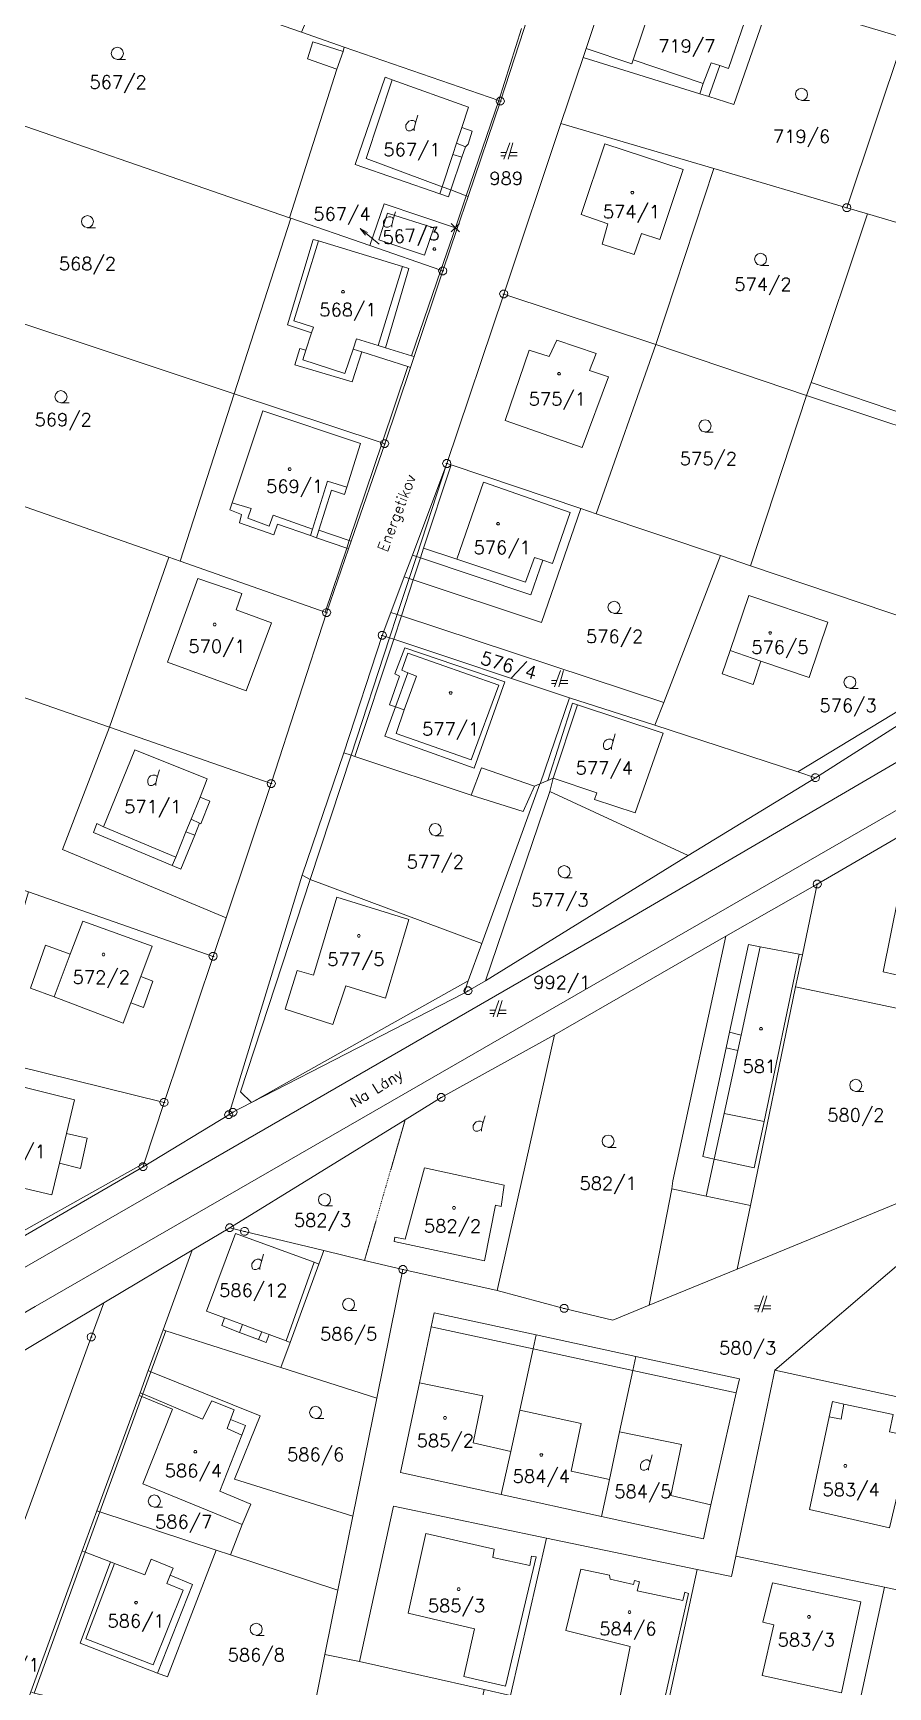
# Model space of a CAD drawing. Extents: x -443817 to 3, y -1171930 to -442383.
# Drawn here: x -442818.9 to -442714.4, y -1170410.9 to -1170208.9 of the extents above; entities that cross this region are included whole.
import ezdxf
from ezdxf.enums import TextEntityAlignment as Align

# ---------------------------------------------------------------- set-up
doc = ezdxf.new("R2010")
doc.units = 0
doc.header["$LTSCALE"] = 0.5
doc.header["$PDMODE"] = 3
doc.header["$PDSIZE"] = 0.5
doc.linetypes.add('DASHDOT', pattern=[25.4, 12.7, -6.35, 0, -6.35])
doc.linetypes.add('DOT', pattern=[0.25, 0, -0.25])
for name, color, linetype, lineweight in [('KLADPAR', 7, 'Continuous', 0), ('ZAPPAR', 7, 'Continuous', 0), ('ZNACKY', 7, 'Continuous', 0)]:
    doc.layers.add(name, color=color, linetype=linetype, lineweight=lineweight)
doc.styles.add('ROMANS', font='romans.shx', dxfattribs={"height": 0.2})

# ---------------------------------------------------------------- blocks, each defined once
blk = doc.blocks.new('$5')
at = {"color": 0}
blk.add_line((-0.12, 0), (0.12, 0), dxfattribs=at)
at = {"color": 0, "flags": 128}
blk.add_lwpolyline([(0.15, 0.48), (0.4, 0.3), (0.5, 0.01), (0.4, -0.28), (0.15, -0.46), (-0.16, -0.46), (-0.41, -0.28), (-0.51, 0.01), (-0.41, 0.3), (-0.16, 0.48), (0.15, 0.48)], dxfattribs=at)
blk = doc.blocks.new('$431')
at = {"color": 0}
blk.add_line((0.63, 0.99), (0.9, 1.89), dxfattribs=at)
at = {"color": 0, "flags": 128}
blk.add_lwpolyline([(0.45, 0), (0.45, 0.27), (0.63, 0.99), (0.54, 1.17), (0.36, 1.26), (0.09, 1.26), (-0.18, 1.17), (-0.36, 0.99), (-0.54, 0.72), (-0.54, 0.36), (-0.45, 0.09), (-0.27, 0), (0, 0), (0.18, 0.09), (0.45, 0.27)], dxfattribs=at)
blk = doc.blocks.new('$30')
at = {"color": 0, "flags": 128}
blk.add_lwpolyline([(0, 0), (-0.38, 0.1), (-0.65, 0.37), (-0.75, 0.74), (-0.65, 1.11), (-0.38, 1.38), (-0.01, 1.48), (0.36, 1.38), (0.63, 1.11), (0.73, 0.73), (0.63, 0.35), (0.36, 0.08), (-0.02, -0.02), (0.98, -0.02)], dxfattribs=at)
blk = doc.blocks.new('$489')
at = {"color": 0}
blk.add_line((-0.2, 2), (0, 3), dxfattribs=at)
at = {"color": 0, "flags": 128}
blk.add_lwpolyline([(0, 0), (0, 3), (0.2, 2)], dxfattribs=at)
blk = doc.blocks.new('$45')
at = {"color": 0, "flags": 128}
blk.add_lwpolyline([(0.09, 0.15), (0.18, 0), (0.09, -0.15), (-0.09, -0.15), (-0.18, 0), (-0.09, 0.15), (0.09, 0.15)], dxfattribs=at)
blk = doc.blocks.new('$432')
at = {"color": 0}
for p, q in [((-0.32, 0.8), (-1, 0.8)), ((-1, 0.4), (-0.46, 0.4)), ((0.1, 2), (-0.6, 0)), ((-0.1, 0), (0.5, 2)), ((0.02, 0.4), (1, 0.4)), ((1, 0.8), (0.14, 0.8))]:
    blk.add_line(p, q, dxfattribs=at)

msp = doc.modelspace()

# ---------------------------------------------------------------- linework, layer by layer
at = {"layer": 'KLADPAR', "color": 7, "linetype": 'DOT'}
msp.add_line((-442778.37, -1170358.84), (-442773.41, -1170341.67), dxfattribs=at)
at = {"layer": 'KLADPAR', "color": 7, "linetype": 'DASHDOT'}
msp.add_line((-442773.41, -1170341.67), (-442778.37, -1170358.84), dxfattribs=at)
at = {"layer": 'KLADPAR', "color": 7, "linetype": 'Continuous'}
msp.add_line((-442778.37, -1170358.84), (-442783.33, -1170357.64), dxfattribs=at)
at = {"layer": 'KLADPAR', "color": 7, "linetype": 'Continuous', "flags": 128}
for points in [[(-442777.66, -1170188.62), (-442771.76, -1170190.68), (-442755.37, -1170196.4), (-442755.02, -1170196.52), (-442758.41, -1170206.94), (-442758.91, -1170208.48), (-442761.77, -1170217.26), (-442761.97, -1170217.19), (-442780.85, -1170210.65), (-442786.09, -1170208.83), (-442778.77, -1170191.82), (-442777.81, -1170189.05), (-442777.66, -1170188.62)], [(-442780.85, -1170210.65), (-442781, -1170211.18), (-442784.7, -1170210), (-442785.34, -1170212.1), (-442781.75, -1170213.34), (-442787.53, -1170231.51), (-442830.14, -1170216.75), (-442823.15, -1170195.97), (-442786.09, -1170208.83), (-442780.85, -1170210.65)], [(-442733.22, -1170217.65), (-442736.31, -1170216.68), (-442737.41, -1170216.34), (-442751.66, -1170211.91), (-442751.3, -1170210.83), (-442747.32, -1170198.97), (-442741.65, -1170200.69), (-442728.7, -1170204.61), (-442733.22, -1170217.65)], [(-442719.43, -1170230.27), (-442735.7, -1170225.49), (-442754.38, -1170220), (-442751.66, -1170211.91), (-442737.41, -1170216.34), (-442736.31, -1170216.68), (-442733.22, -1170217.65), (-442728.7, -1170204.61), (-442712.47, -1170209.52), (-442712.54, -1170209.72), (-442719.43, -1170230.27)], [(-442780.85, -1170210.65), (-442761.97, -1170217.19), (-442761.77, -1170217.26), (-442765.71, -1170228.88), (-442767.04, -1170232.79), (-442767.27, -1170232.71), (-442775.97, -1170229.79), (-442777.73, -1170234.9), (-442787.38, -1170231.56), (-442787.53, -1170231.51), (-442781.75, -1170213.34), (-442785.34, -1170212.1), (-442784.7, -1170210), (-442781, -1170211.18), (-442780.85, -1170210.65)], [(-442696.92, -1170236.9), (-442716.89, -1170231.02), (-442719.43, -1170230.27), (-442712.54, -1170209.72), (-442692.33, -1170216.29), (-442690.44, -1170216.91), (-442691.4, -1170219.89), (-442694.38, -1170229.08), (-442696.92, -1170236.9)], [(-442787.38, -1170231.56), (-442794.3, -1170252.98), (-442837.39, -1170238.67), (-442836.18, -1170234.85), (-442835.26, -1170231.96), (-442830.14, -1170216.75), (-442787.53, -1170231.51), (-442787.38, -1170231.56)], [(-442742.79, -1170246.98), (-442735.7, -1170225.49), (-442719.43, -1170230.27), (-442716.89, -1170231.02), (-442723.8, -1170251.61), (-442724.34, -1170253.19), (-442742.79, -1170246.98)], [(-442769.05, -1170237.91), (-442768.81, -1170237.99), (-442772.32, -1170248.42), (-442772.77, -1170249.77), (-442775.91, -1170259.09), (-442776.21, -1170258.99), (-442794.3, -1170252.98), (-442787.38, -1170231.56), (-442777.73, -1170234.9), (-442769.05, -1170237.91)], [(-442767.27, -1170232.71), (-442767.04, -1170232.79), (-442768.81, -1170237.99), (-442769.05, -1170237.91), (-442777.73, -1170234.9), (-442775.97, -1170229.79), (-442767.27, -1170232.71)], [(-442723.8, -1170251.61), (-442716.89, -1170231.02), (-442696.92, -1170236.9), (-442682.74, -1170241.07), (-442690.16, -1170263.01), (-442723.8, -1170251.61)], [(-442843.46, -1170258.55), (-442839.16, -1170243.71), (-442837.39, -1170238.67), (-442794.3, -1170252.98), (-442800.91, -1170273.45), (-442802.3, -1170272.96), (-442843.46, -1170258.55)], [(-442761.36, -1170240.81), (-442742.79, -1170246.98), (-442750.08, -1170267.64), (-442751.94, -1170267.01), (-442767.79, -1170261.67), (-442768.31, -1170261.5), (-442761.36, -1170240.81)], [(-442750.08, -1170267.64), (-442742.79, -1170246.98), (-442724.34, -1170253.19), (-442731.22, -1170274), (-442734.88, -1170272.76), (-442750.08, -1170267.64)], [(-442690.16, -1170263.01), (-442690.65, -1170264.45), (-442695.27, -1170278.13), (-442704.27, -1170283.08), (-442731.22, -1170274), (-442724.34, -1170253.19), (-442723.8, -1170251.61), (-442690.16, -1170263.01)], [(-442794.3, -1170252.98), (-442776.21, -1170258.99), (-442775.91, -1170259.09), (-442779.99, -1170270.98), (-442780.32, -1170271.93), (-442783, -1170279.73), (-442783.19, -1170279.66), (-442800.91, -1170273.45), (-442794.3, -1170252.98)], [(-442850.9, -1170279.37), (-442845.16, -1170263.15), (-442843.46, -1170258.55), (-442802.3, -1170272.96), (-442809.54, -1170293.7), (-442850.9, -1170279.37)], [(-442768.31, -1170261.5), (-442767.79, -1170261.67), (-442751.94, -1170267.01), (-442756.76, -1170280.94), (-442772.42, -1170275.71), (-442772.92, -1170275.54), (-442773.51, -1170275.34), (-442772.52, -1170272.7), (-442768.32, -1170261.52), (-442768.31, -1170261.5)], [(-442773.51, -1170275.34), (-442772.92, -1170275.54), (-442772.42, -1170275.71), (-442756.76, -1170280.94), (-442751.94, -1170267.01), (-442750.08, -1170267.64), (-442734.88, -1170272.76), (-442741.81, -1170290.7), (-442773.87, -1170280.11), (-442774.37, -1170279.95), (-442775.15, -1170279.69), (-442773.51, -1170275.34)], [(-442802.3, -1170272.96), (-442800.91, -1170273.45), (-442783.19, -1170279.66), (-442783, -1170279.73), (-442789.77, -1170300.61), (-442809.54, -1170293.7), (-442802.3, -1170272.96)], [(-442704.27, -1170283.08), (-442700.77, -1170284.21), (-442699.36, -1170284.66), (-442723.27, -1170299.89), (-442725.4, -1170299.18), (-442742.89, -1170293.49), (-442741.81, -1170290.7), (-442734.88, -1170272.76), (-442731.22, -1170274), (-442704.27, -1170283.08)], [(-442724.05, -1170287.64), (-442721.76, -1170280.91), (-442731.41, -1170277.63), (-442733.7, -1170284.36), (-442734.67, -1170287.2), (-442730.89, -1170288.49), (-442729.93, -1170285.64), (-442724.05, -1170287.64)], [(-442721.76, -1170280.91), (-442724.05, -1170287.64), (-442729.93, -1170285.64), (-442730.89, -1170288.49), (-442734.67, -1170287.2), (-442733.7, -1170284.36), (-442731.41, -1170277.63), (-442721.76, -1170280.91)], [(-442815.27, -1170308.64), (-442795.28, -1170316.99), (-442796.87, -1170321.71), (-442819.43, -1170313.83), (-442858.28, -1170300.31), (-442850.9, -1170279.37), (-442809.54, -1170293.7), (-442815.27, -1170308.64)], [(-442741.81, -1170290.7), (-442742.89, -1170293.49), (-442753.33, -1170290.15), (-442774.81, -1170282.96), (-442775.31, -1170282.79), (-442776.2, -1170282.5), (-442775.15, -1170279.69), (-442774.37, -1170279.95), (-442773.87, -1170280.11), (-442741.81, -1170290.7)], [(-442776.2, -1170282.5), (-442775.31, -1170282.79), (-442774.81, -1170282.96), (-442753.33, -1170290.15), (-442756.92, -1170300.62), (-442756.93, -1170300.64), (-442757.59, -1170300.93), (-442758.98, -1170304), (-442765.35, -1170302.03), (-442779.54, -1170297.29), (-442780.02, -1170297.13), (-442780.9, -1170296.84), (-442776.2, -1170282.5)], [(-442738.83, -1170309.39), (-442755.73, -1170301.56), (-442755.33, -1170299.93), (-442755.99, -1170300.22), (-442756.93, -1170300.64), (-442756.92, -1170300.62), (-442753.33, -1170290.15), (-442742.89, -1170293.49), (-442725.4, -1170299.18), (-442723.27, -1170299.89), (-442738.83, -1170309.39)], [(-442758.98, -1170304), (-442757.59, -1170300.93), (-442756.93, -1170300.64), (-442764.03, -1170320.14), (-442785.01, -1170312.34), (-442785.98, -1170311.81), (-442780.9, -1170296.84), (-442780.02, -1170297.13), (-442779.54, -1170297.29), (-442765.35, -1170302.03), (-442758.98, -1170304)], [(-442764.03, -1170320.14), (-442756.93, -1170300.64), (-442755.99, -1170300.22), (-442755.33, -1170299.93), (-442755.73, -1170301.56), (-442738.83, -1170309.39), (-442763.58, -1170324.71), (-442765.72, -1170325.92), (-442766.2, -1170326.19), (-442765.7, -1170324.68), (-442764.03, -1170320.14)], [(-442703.34, -1170315.22), (-442705.36, -1170325.19), (-442706.25, -1170329.54), (-442725.69, -1170325.43), (-442724.86, -1170321.51), (-442723.04, -1170312.9), (-442700.19, -1170299.62), (-442703.34, -1170315.22)], [(-442764.03, -1170320.14), (-442765.7, -1170324.68), (-442766.2, -1170326.19), (-442792.17, -1170339.58), (-442794.45, -1170340.76), (-442794.97, -1170341.07), (-442785.98, -1170311.81), (-442785.01, -1170312.34), (-442764.03, -1170320.14)], [(-442825.41, -1170334.01), (-442819.43, -1170313.83), (-442796.87, -1170321.71), (-442802.87, -1170339.55), (-442824.83, -1170334.15), (-442825.41, -1170334.01)], [(-442723.04, -1170312.9), (-442724.86, -1170321.51), (-442725.69, -1170325.43), (-442731.22, -1170352.15), (-442732.83, -1170359.91), (-442743.6, -1170364.33), (-442740.83, -1170350.12), (-442740.68, -1170349.12), (-442734.2, -1170319.23), (-442723.04, -1170312.9)], [(-442734.2, -1170319.23), (-442740.68, -1170349.12), (-442740.83, -1170350.12), (-442743.6, -1170364.33), (-442748.04, -1170366.14), (-442753.97, -1170364.71), (-442762.15, -1170362.53), (-442755.16, -1170331.29), (-442734.2, -1170319.23)], [(-442725.69, -1170325.43), (-442706.25, -1170329.54), (-442710.54, -1170350.77), (-442732.83, -1170359.91), (-442731.22, -1170352.15), (-442725.69, -1170325.43)], [(-442710.54, -1170350.77), (-442688.04, -1170341.54), (-442665.39, -1170332.26), (-442667.42, -1170340.34), (-442679.6, -1170345.16), (-442711.63, -1170358.08), (-442728.21, -1170372.25), (-442733.01, -1170394.98), (-442733.54, -1170397.47), (-442737.71, -1170396.6), (-442756.14, -1170392.76), (-442774.83, -1170388.87), (-442778.98, -1170407.84), (-442783.22, -1170406.97), (-442781.63, -1170399.12), (-442779.79, -1170390.07), (-442776.86, -1170375.67), (-442773.67, -1170359.97), (-442762.15, -1170362.53), (-442753.97, -1170364.71), (-442748.04, -1170366.14), (-442743.6, -1170364.33), (-442732.83, -1170359.91), (-442710.54, -1170350.77)], [(-442824.83, -1170334.15), (-442802.87, -1170339.55), (-442805.3, -1170346.98), (-442825.82, -1170358.44), (-442841.54, -1170351.69), (-442841, -1170350.35), (-442839.54, -1170346.75), (-442834.25, -1170348.99), (-442828.56, -1170349.24), (-442824.83, -1170334.15)], [(-442679.6, -1170345.16), (-442683.13, -1170361.5), (-442685.44, -1170372.2), (-442687.33, -1170380.94), (-442690.34, -1170380.31), (-442691.03, -1170380.17), (-442701.34, -1170378.03), (-442708.04, -1170376.64), (-442728.21, -1170372.25), (-442711.63, -1170358.08), (-442679.6, -1170345.16)], [(-442794.85, -1170354.87), (-442793.02, -1170355.31), (-442783.33, -1170357.64), (-442783.94, -1170359.3), (-442787.46, -1170368.87), (-442788.58, -1170371.92), (-442802.64, -1170367.43), (-442803, -1170367.32), (-442799.44, -1170357.61), (-442794.85, -1170354.87)], [(-442799.44, -1170357.61), (-442803, -1170367.32), (-442804.82, -1170372.3), (-442805.81, -1170375.02), (-442805.93, -1170375.34), (-442811.09, -1170389.42), (-442812.89, -1170394.34), (-442819.16, -1170411.56), (-442822.02, -1170419.25), (-442822.97, -1170421.85), (-442829.62, -1170440.01), (-442837.4, -1170438.34), (-442834.8, -1170431.23), (-442830.99, -1170420.81), (-442830.61, -1170419.79), (-442829.15, -1170415.79), (-442824.19, -1170402.22), (-442811.76, -1170368.21), (-442810.24, -1170364.05), (-442799.44, -1170357.61)], [(-442783.33, -1170357.64), (-442778.37, -1170358.84), (-442773.67, -1170359.97), (-442776.86, -1170375.67), (-442788.58, -1170371.92), (-442787.46, -1170368.87), (-442783.94, -1170359.3), (-442783.33, -1170357.64)], [(-442810.24, -1170364.05), (-442811.76, -1170368.21), (-442824.19, -1170402.22), (-442842.99, -1170395.4), (-442854.64, -1170391.17), (-442855.96, -1170390.69), (-442840.51, -1170382.1), (-442810.24, -1170364.05)], [(-442761.66, -1170387.45), (-442749.42, -1170390.12), (-442736.96, -1170392.84), (-442736.03, -1170388.72), (-442732.94, -1170375.02), (-442732.55, -1170373.3), (-442745.23, -1170370.57), (-442757.41, -1170367.95), (-442769.85, -1170365.27), (-442770.21, -1170366.96), (-442771.65, -1170373.79), (-442773.97, -1170384.76), (-442761.66, -1170387.45)], [(-442757.78, -1170369.65), (-442759.41, -1170377.13), (-442760.51, -1170382.17), (-442761.66, -1170387.45), (-442773.97, -1170384.76), (-442771.65, -1170373.79), (-442770.21, -1170366.96), (-442769.85, -1170365.27), (-442757.41, -1170367.95), (-442757.78, -1170369.65)], [(-442779.79, -1170390.07), (-442794.26, -1170385.58), (-442791.12, -1170377.82), (-442804.47, -1170372.44), (-442804.82, -1170372.3), (-442803, -1170367.32), (-442802.64, -1170367.43), (-442788.58, -1170371.92), (-442776.86, -1170375.67), (-442779.79, -1170390.07)], [(-442749.42, -1170390.12), (-442761.66, -1170387.45), (-442760.51, -1170382.17), (-442759.41, -1170377.13), (-442757.78, -1170369.65), (-442757.41, -1170367.95), (-442745.23, -1170370.57), (-442745.6, -1170372.28), (-442747.2, -1170379.78), (-442748.45, -1170385.62), (-442749.42, -1170390.12)], [(-442732.94, -1170375.02), (-442736.03, -1170388.72), (-442736.96, -1170392.84), (-442749.42, -1170390.12), (-442748.45, -1170385.62), (-442747.2, -1170379.78), (-442745.6, -1170372.28), (-442745.23, -1170370.57), (-442732.55, -1170373.3), (-442732.94, -1170375.02)], [(-442779.79, -1170390.07), (-442781.63, -1170399.12), (-442794.75, -1170394.8), (-442793.33, -1170391.12), (-442805.46, -1170386.15), (-442801.83, -1170377.01), (-442805.59, -1170375.48), (-442805.93, -1170375.34), (-442805.81, -1170375.02), (-442804.82, -1170372.3), (-442804.47, -1170372.44), (-442791.12, -1170377.82), (-442794.26, -1170385.58), (-442779.79, -1170390.07)], [(-442714.84, -1170398.78), (-442733.01, -1170394.98), (-442728.21, -1170372.25), (-442708.04, -1170376.64), (-442712.75, -1170399.22), (-442714.84, -1170398.78)], [(-442796.49, -1170394.23), (-442810.72, -1170389.54), (-442811.09, -1170389.42), (-442805.93, -1170375.34), (-442805.59, -1170375.48), (-442801.83, -1170377.01), (-442805.46, -1170386.15), (-442793.33, -1170391.12), (-442794.75, -1170394.8), (-442796.49, -1170394.23)], [(-442760.53, -1170411.99), (-442763.76, -1170411.28), (-442778.98, -1170407.84), (-442774.83, -1170388.87), (-442756.14, -1170392.76), (-442760.53, -1170411.99)], [(-442810.72, -1170389.54), (-442796.49, -1170394.23), (-442802.43, -1170409.72), (-442803.66, -1170409.25), (-442813.12, -1170405.62), (-442809.4, -1170395.67), (-442812.52, -1170394.48), (-442812.89, -1170394.34), (-442811.09, -1170389.42), (-442810.72, -1170389.54)], [(-442741.95, -1170416.1), (-442744.22, -1170415.58), (-442760.53, -1170411.99), (-442756.14, -1170392.76), (-442737.71, -1170396.6), (-442741.95, -1170416.1)], [(-442783.22, -1170406.97), (-442785.61, -1170418.94), (-442805.76, -1170414.69), (-442818.76, -1170411.69), (-442819.16, -1170411.56), (-442812.89, -1170394.34), (-442812.52, -1170394.48), (-442809.4, -1170395.67), (-442813.12, -1170405.62), (-442803.66, -1170409.25), (-442802.43, -1170409.72), (-442796.49, -1170394.23), (-442794.75, -1170394.8), (-442781.63, -1170399.12), (-442783.22, -1170406.97)], [(-442724.72, -1170420.04), (-442741.95, -1170416.1), (-442737.71, -1170396.6), (-442733.54, -1170397.47), (-442733.01, -1170394.98), (-442714.84, -1170398.78), (-442719.67, -1170421.2), (-442724.72, -1170420.04)], [(-442719.67, -1170421.2), (-442714.84, -1170398.78), (-442712.75, -1170399.22), (-442692.18, -1170403.51), (-442697.09, -1170426.37), (-442719.67, -1170421.2)], [(-442783.22, -1170406.97), (-442778.98, -1170407.84), (-442763.76, -1170411.28), (-442768.54, -1170434.3), (-442787.85, -1170429.81), (-442787.36, -1170427.38), (-442785.61, -1170418.94), (-442783.22, -1170406.97)]]:
    msp.add_lwpolyline(points, close=True, dxfattribs=at)
for points in [[(-442747.32, -1170198.97), (-442751.3, -1170210.83), (-442751.66, -1170211.91), (-442754.38, -1170220), (-442761.36, -1170240.81), (-442768.31, -1170261.5), (-442768.32, -1170261.52), (-442772.52, -1170272.7), (-442773.51, -1170275.34), (-442775.15, -1170279.69), (-442776.2, -1170282.5), (-442780.9, -1170296.84), (-442785.98, -1170311.81), (-442794.97, -1170341.07), (-442805.44, -1170347.41), (-442805.3, -1170346.98), (-442802.87, -1170339.55), (-442796.87, -1170321.71), (-442795.28, -1170316.99), (-442789.77, -1170300.61), (-442783, -1170279.73), (-442780.32, -1170271.93), (-442779.99, -1170270.98), (-442775.91, -1170259.09), (-442772.77, -1170249.77), (-442772.32, -1170248.42), (-442768.81, -1170237.99), (-442767.04, -1170232.79), (-442765.71, -1170228.88), (-442761.77, -1170217.26), (-442758.91, -1170208.48)], [(-442574.16, -1170236.43), (-442590.92, -1170242.31), (-442605.93, -1170249.81), (-442618.38, -1170256.03), (-442627.67, -1170260.72), (-442634.03, -1170263.94), (-442650.31, -1170272.16), (-442676.01, -1170286.83), (-442688.27, -1170293.31), (-442700.19, -1170299.62), (-442723.04, -1170312.9), (-442734.2, -1170319.23), (-442755.16, -1170331.29), (-442769, -1170338.95), (-442773.41, -1170341.67), (-442794.85, -1170354.87), (-442799.44, -1170357.61), (-442810.24, -1170364.05), (-442840.51, -1170382.1), (-442855.96, -1170390.69), (-442877.39, -1170402.6), (-442878.78, -1170403.37), (-442912.84, -1170422.16)], [(-442825.82, -1170358.44), (-442805.3, -1170346.98), (-442805.44, -1170347.41), (-442794.97, -1170341.07), (-442794.45, -1170340.76), (-442792.17, -1170339.58), (-442766.2, -1170326.19), (-442765.72, -1170325.92), (-442763.58, -1170324.71), (-442738.83, -1170309.39), (-442738.83, -1170309.39), (-442723.27, -1170299.89), (-442699.36, -1170284.66)], [(-442755.16, -1170331.29), (-442762.15, -1170362.53), (-442773.67, -1170359.97), (-442778.37, -1170358.84)], [(-442773.41, -1170341.67), (-442769, -1170338.95), (-442755.16, -1170331.29)], [(-442783.33, -1170357.64), (-442793.02, -1170355.31), (-442794.85, -1170354.87), (-442773.41, -1170341.67)]]:
    msp.add_lwpolyline(points, dxfattribs=at)
at = {"layer": 'KLADPAR', "color": 7, "linetype": 'Continuous'}
msp.add_point((-442767.27, -1170232.71), dxfattribs=at)
for points in [[(-442735.7, -1170225.49), (-442742.79, -1170246.98), (-442761.36, -1170240.81), (-442754.38, -1170220)], [(-442775.56, -1170230.92), (-442776.63, -1170234.19), (-442771.03, -1170236.08), (-442769.91, -1170232.71)], [(-442776.63, -1170234.19), (-442775.56, -1170230.92), (-442769.91, -1170232.71), (-442771.03, -1170236.08)], [(-442809.54, -1170293.7), (-442789.77, -1170300.61), (-442795.28, -1170316.99), (-442815.27, -1170308.64)]]:
    msp.add_3dface(points, dxfattribs=at)
at = {"layer": 'ZAPPAR', "color": 7, "linetype": 'Continuous'}
for p, q in [((-442761.97, -1170217.19), (-442759.18, -1170208.39)), ((-442781.75, -1170213.34), (-442781, -1170211.18)), ((-442736.31, -1170216.68), (-442734.93, -1170212.91)), ((-442774.99, -1170214.64), (-442778.17, -1170224.27)), ((-442765.66, -1170217.98), (-442774.99, -1170214.64)), ((-442737.41, -1170216.34), (-442736.98, -1170215.1)), ((-442761.97, -1170217.19), (-442765.93, -1170228.8)), ((-442766.5, -1170220.46), (-442765.66, -1170217.98)), ((-442766.02, -1170222.81), (-442767.13, -1170222.38)), ((-442766.47, -1170224.11), (-442767.59, -1170223.77)), ((-442769.17, -1170228.56), (-442768.89, -1170227.7)), ((-442765.71, -1170228.88), (-442765.93, -1170228.8)), ((-442767.27, -1170232.71), (-442769.05, -1170237.91)), ((-442776.7, -1170247.1), (-442773.72, -1170237.45)), ((-442769.05, -1170237.91), (-442772.64, -1170248.35)), ((-442776.21, -1170258.99), (-442773.06, -1170249.68)), ((-442724.34, -1170253.19), (-442690.65, -1170264.45)), ((-442776.21, -1170258.99), (-442780.23, -1170270.9)), ((-442768.32, -1170261.52), (-442772.04, -1170272.86)), ((-442767.79, -1170261.67), (-442771.15, -1170271.86)), ((-442783.19, -1170279.66), (-442780.55, -1170271.85)), ((-442780.32, -1170271.93), (-442780.55, -1170271.85)), ((-442779.99, -1170270.98), (-442780.23, -1170270.9)), ((-442771.15, -1170271.86), (-442767.1, -1170273.21)), ((-442772.92, -1170275.54), (-442772.04, -1170272.86)), ((-442772.42, -1170275.71), (-442771.54, -1170273.03)), ((-442774.37, -1170279.95), (-442772.92, -1170275.54)), ((-442772.42, -1170275.71), (-442773.87, -1170280.11)), ((-442775.31, -1170282.79), (-442774.37, -1170279.95)), ((-442773.87, -1170280.11), (-442774.81, -1170282.96)), ((-442780.02, -1170297.13), (-442775.31, -1170282.79)), ((-442774.81, -1170282.96), (-442779.54, -1170297.29)), ((-442700.77, -1170284.21), (-442725.4, -1170299.18)), ((-442733.7, -1170284.36), (-442729.93, -1170285.64)), ((-442773.07, -1170287.07), (-442774.59, -1170291.24)), ((-442785.01, -1170312.34), (-442780.02, -1170297.13)), ((-442798.47, -1170302.26), (-442799.56, -1170304.95)), ((-442755.73, -1170301.56), (-442763.58, -1170324.71)), ((-442799.12, -1170306.91), (-442800.19, -1170306.49)), ((-442812.81, -1170317.41), (-442814.34, -1170321.46)), ((-442732.36, -1170331.32), (-442730.01, -1170320.53)), ((-442725.24, -1170321.44), (-442730.01, -1170320.53)), ((-442814.34, -1170321.46), (-442816.31, -1170326.67)), ((-442729.55, -1170341.89), (-442725.24, -1170321.44)), ((-442724.86, -1170321.51), (-442725.24, -1170321.44)), ((-442733.76, -1170330.98), (-442734.17, -1170332.89)), ((-442734.17, -1170332.89), (-442732.77, -1170333.2)), ((-442740.83, -1170350.12), (-442736.64, -1170351)), ((-442783.94, -1170359.3), (-442784.54, -1170359.08)), ((-442793.64, -1170367.64), (-442793.28, -1170366.69)), ((-442770.21, -1170366.96), (-442757.78, -1170369.65)), ((-442804.47, -1170372.44), (-442802.64, -1170367.43)), ((-442791.33, -1170368.52), (-442790.93, -1170367.57)), ((-442787.46, -1170368.87), (-442787.93, -1170368.69)), ((-442757.78, -1170369.65), (-442745.6, -1170372.28)), ((-442745.6, -1170372.28), (-442732.94, -1170375.02)), ((-442805.81, -1170375.02), (-442805.47, -1170375.16)), ((-442805.59, -1170375.48), (-442805.47, -1170375.16)), ((-442810.72, -1170389.54), (-442805.59, -1170375.48)), ((-442812.52, -1170394.48), (-442810.72, -1170389.54)), ((-442818.76, -1170411.69), (-442812.52, -1170394.48)), ((-442809.4, -1170395.67), (-442808.91, -1170395.86))]:
    msp.add_line(p, q, dxfattribs=at)
at = {"layer": 'ZAPPAR', "color": 7, "linetype": 'Continuous', "flags": 128}
for points in [[(-442745.55, -1170212.21), (-442742.68, -1170203.74), (-442731.88, -1170207.46), (-442733.88, -1170213.25), (-442734.93, -1170212.91), (-442736, -1170212.57), (-442736.98, -1170215.1), (-442745.55, -1170212.21)], [(-442749.02, -1170222.48), (-442751.91, -1170231.11), (-442748.62, -1170232.22), (-442749.31, -1170234.71), (-442745.4, -1170235.99), (-442744.51, -1170233.42), (-442742.3, -1170234.14), (-442739.44, -1170225.6), (-442749.02, -1170222.48)], [(-442775.82, -1170247.37), (-442776.7, -1170247.1), (-442779.35, -1170246.29), (-442779.77, -1170247.56), (-442780.76, -1170250.53), (-442785.91, -1170248.83), (-442785.53, -1170247.65), (-442784.84, -1170245.56), (-442784.61, -1170244.84), (-442787.01, -1170244.08), (-442784.01, -1170234.3), (-442773.72, -1170237.45), (-442772.97, -1170237.68), (-442775.82, -1170247.37)], [(-442754.87, -1170246.46), (-442755.79, -1170248.45), (-442758.24, -1170247.65), (-442761.19, -1170256.27), (-442751.76, -1170259.55), (-442748.56, -1170250.94), (-442750.87, -1170250.13), (-442750.08, -1170248.09), (-442754.87, -1170246.46)], [(-442784.24, -1170270.57), (-442784.98, -1170270.3), (-442789, -1170268.92), (-442789.47, -1170270.24), (-442793.67, -1170268.77), (-442793.39, -1170267.73), (-442794.82, -1170267.16), (-442794.53, -1170266.3), (-442790.8, -1170255.06), (-442778.85, -1170259.07), (-442780.54, -1170264.39), (-442780.83, -1170265.31), (-442782.42, -1170264.77), (-442783.95, -1170269.65), (-442784.24, -1170270.57)], [(-442767.1, -1170273.21), (-442758.7, -1170276.02), (-442757.61, -1170272.99), (-442756.59, -1170273.32), (-442755.39, -1170273.71), (-442753.23, -1170267.49), (-442763.83, -1170263.8), (-442767.1, -1170273.21)], [(-442798.73, -1170275.56), (-442802.46, -1170285.77), (-442792.84, -1170289.26), (-442789.73, -1170280.98), (-442794.06, -1170279.4), (-442793.37, -1170277.39), (-442798.73, -1170275.56)], [(-442750.27, -1170302.53), (-442745.28, -1170304.19), (-442741.86, -1170294.43), (-442752.34, -1170291), (-442755.33, -1170299.93), (-442749.98, -1170301.72), (-442750.27, -1170302.53)], [(-442775.81, -1170326.83), (-442772.96, -1170317.2), (-442781.75, -1170314.47), (-442784.62, -1170324), (-442786.59, -1170323.43), (-442788.07, -1170328.17), (-442782.23, -1170330.05), (-442780.65, -1170325.3), (-442775.81, -1170326.83)], [(-442713.14, -1170314.54), (-442714.98, -1170323.61), (-442712.14, -1170324.26), (-442712.47, -1170326.25), (-442706.63, -1170327.39), (-442704.25, -1170316.35), (-442713.14, -1170314.54)], [(-442761.32, -1170349.66), (-442771.06, -1170347.56), (-442773.4, -1170356.26), (-442774.67, -1170356.01), (-442774.76, -1170356.52), (-442763.69, -1170358.91), (-442762.37, -1170352.11), (-442761.67, -1170352.27), (-442761.32, -1170349.66)], [(-442761.32, -1170349.66), (-442771.06, -1170347.56), (-442773.4, -1170356.26), (-442774.67, -1170356.01), (-442774.76, -1170356.52), (-442763.69, -1170358.91), (-442762.37, -1170352.11), (-442761.67, -1170352.27), (-442761.32, -1170349.66)], [(-442761.32, -1170349.66), (-442771.06, -1170347.56), (-442773.4, -1170356.26), (-442774.67, -1170356.01), (-442774.76, -1170356.52), (-442763.69, -1170358.91), (-442762.37, -1170352.11), (-442761.67, -1170352.27), (-442761.32, -1170349.66)], [(-442761.32, -1170349.66), (-442771.06, -1170347.56), (-442773.4, -1170356.26), (-442774.67, -1170356.01), (-442774.76, -1170356.52), (-442763.69, -1170358.91), (-442762.37, -1170352.11), (-442761.67, -1170352.27), (-442761.32, -1170349.66)], [(-442761.32, -1170349.66), (-442771.06, -1170347.56), (-442773.4, -1170356.26), (-442774.67, -1170356.01), (-442774.76, -1170356.52), (-442763.69, -1170358.91), (-442762.37, -1170352.11), (-442761.67, -1170352.27), (-442761.32, -1170349.66)], [(-442761.32, -1170349.66), (-442771.06, -1170347.56), (-442773.4, -1170356.26), (-442774.67, -1170356.01), (-442774.76, -1170356.52), (-442763.69, -1170358.91), (-442762.37, -1170352.11), (-442761.67, -1170352.27), (-442761.32, -1170349.66)], [(-442795.5, -1170365.86), (-442795.83, -1170366.81), (-442793.64, -1170367.64), (-442791.33, -1170368.52), (-442790.4, -1170368.87), (-442790.02, -1170367.91), (-442790.93, -1170367.57), (-442793.28, -1170366.69), (-442795.5, -1170365.86)], [(-442714.2, -1170391.53), (-442711.56, -1170380.35), (-442714.2, -1170379.77), (-442713.75, -1170377.68), (-442719.78, -1170376.39), (-442721.19, -1170376.09), (-442721.58, -1170377.94), (-442724, -1170389.27), (-442714.2, -1170391.53)], [(-442770.88, -1170392.22), (-442773.02, -1170401.95), (-442764.93, -1170403.85), (-442766.25, -1170409.67), (-442761.13, -1170410.86), (-442757.39, -1170395.06), (-442757.96, -1170394.96), (-442758.18, -1170396.11), (-442762.71, -1170395.12), (-442762.54, -1170394.12), (-442770.88, -1170392.22)], [(-442800.52, -1170399.12), (-442804.19, -1170408.25), (-442812.45, -1170405.08), (-442808.91, -1170395.86), (-442805.23, -1170397.25), (-442804.44, -1170395.36), (-442801.76, -1170396.43), (-442802.12, -1170397.31), (-442802.54, -1170398.32), (-442800.52, -1170399.12)], [(-442753.77, -1170404.06), (-442745.92, -1170406.01), (-442747.14, -1170412.07), (-442741.88, -1170413.22), (-442738.76, -1170399.55), (-442739.21, -1170399.38), (-442739.47, -1170400.39), (-442745.05, -1170399.21), (-442744.76, -1170398.11), (-442745.38, -1170397.95), (-442745.51, -1170398.42), (-442748.37, -1170397.78), (-442748.44, -1170397.29), (-442751.94, -1170396.57), (-442753.77, -1170404.06)], [(-442729.77, -1170409.55), (-442720.09, -1170411.68), (-442717.7, -1170400.56), (-442728.53, -1170398.23), (-442729.69, -1170403.04), (-442728.35, -1170403.36), (-442729.77, -1170409.55)]]:
    msp.add_lwpolyline(points, close=True, dxfattribs=at)
for points in [[(-442751.3, -1170210.83), (-442745.72, -1170212.71), (-442745.55, -1170212.21)], [(-442774.99, -1170214.64), (-442775.84, -1170214.34), (-442779.53, -1170224.97), (-442769.17, -1170228.56), (-442768.12, -1170228.92), (-442767.84, -1170228.09), (-442766.47, -1170224.11), (-442766.02, -1170222.81)], [(-442768.89, -1170227.7), (-442767.59, -1170223.77), (-442767.13, -1170222.38), (-442766.5, -1170220.46)], [(-442766.02, -1170222.81), (-442765.72, -1170222.49), (-442765.2, -1170220.92), (-442766.5, -1170220.46)], [(-442558.68, -1170222.17), (-442586.98, -1170231.96), (-442599.67, -1170237.37), (-442617.76, -1170245.01), (-442666.89, -1170271.47), (-442698.39, -1170289.28), (-442746.55, -1170317.43), (-442802.36, -1170349.6), (-442899.75, -1170405.59)], [(-442778.17, -1170224.27), (-442768.89, -1170227.7), (-442767.84, -1170228.09)], [(-442559.48, -1170227.59), (-442583.74, -1170236.34), (-442613.56, -1170248.91), (-442670.34, -1170279.09), (-442818.61, -1170364.47), (-442894.71, -1170408.75)], [(-442767.27, -1170232.71), (-442765.93, -1170228.8), (-442767.84, -1170228.09)], [(-442784.01, -1170234.3), (-442784.64, -1170234.13), (-442787.79, -1170244.59), (-442784.84, -1170245.56)], [(-442785.53, -1170247.65), (-442786.29, -1170247.46), (-442786.88, -1170249.46), (-442779.87, -1170251.54), (-442778.7, -1170247.88), (-442779.77, -1170247.56)], [(-442772.77, -1170249.77), (-442773.06, -1170249.68), (-442778.7, -1170247.88)], [(-442772.32, -1170248.42), (-442772.64, -1170248.35), (-442775.82, -1170247.37)], [(-442780.54, -1170264.39), (-442782.88, -1170263.68), (-442784.73, -1170269.53), (-442784.98, -1170270.3)], [(-442784.73, -1170269.53), (-442789.54, -1170267.82), (-442790.04, -1170269.16), (-442792.65, -1170268.18), (-442792.22, -1170267.02), (-442794.53, -1170266.3)], [(-442783.95, -1170269.65), (-442780.23, -1170270.9), (-442780.55, -1170271.85), (-442784.24, -1170270.57)], [(-442771.15, -1170271.86), (-442771.54, -1170273.03), (-442758.05, -1170277.55), (-442756.59, -1170273.32)], [(-442772.52, -1170272.7), (-442772.04, -1170272.86), (-442771.54, -1170273.03)], [(-442774.59, -1170291.24), (-442775.89, -1170294.82), (-442764.97, -1170298.71), (-442761.21, -1170288.18), (-442773.43, -1170284.03)], [(-442773.43, -1170284.03), (-442774.67, -1170287.21), (-442774.11, -1170287.5), (-442775.32, -1170290.99), (-442774.59, -1170291.24)], [(-442774.52, -1170294.49), (-442765.32, -1170297.72), (-442761.97, -1170288.59), (-442773.07, -1170284.68), (-442773.82, -1170286.77), (-442773.07, -1170287.07)], [(-442773.07, -1170287.07), (-442772.04, -1170287.49), (-442773.53, -1170291.61)], [(-442774.59, -1170291.24), (-442773.53, -1170291.61), (-442774.52, -1170294.49)], [(-442755.99, -1170300.22), (-442752.96, -1170290.8), (-442752.34, -1170291)], [(-442797.6, -1170300.04), (-442806.43, -1170296.49), (-442810.27, -1170305.87)], [(-442798.36, -1170305.53), (-442797.26, -1170302.77), (-442798.47, -1170302.26), (-442797.6, -1170300.04)], [(-442765.35, -1170302.03), (-442764.07, -1170298.69), (-442757.59, -1170300.93)], [(-442801.45, -1170309.6), (-442810.27, -1170305.87), (-442811.1, -1170305.49), (-442811.48, -1170306.59), (-442801.86, -1170310.62)], [(-442801.45, -1170309.6), (-442801.86, -1170310.62), (-442800.81, -1170311.06), (-442799.12, -1170306.91), (-442798.52, -1170305.43), (-442798.36, -1170305.53)], [(-442798.52, -1170305.43), (-442799.56, -1170304.95), (-442800.19, -1170306.49), (-442801.45, -1170309.6)], [(-442765.7, -1170324.68), (-442792.17, -1170339.58), (-442793.54, -1170338.25), (-442785.01, -1170312.34)], [(-442805.72, -1170324.15), (-442804.34, -1170320.48), (-442812.81, -1170317.41)], [(-442814.34, -1170321.46), (-442817.36, -1170320.34), (-442819.21, -1170325.58), (-442816.31, -1170326.67), (-442807.88, -1170329.86), (-442806.95, -1170327.4)], [(-442730.01, -1170320.53), (-442731.46, -1170320.25), (-442733.76, -1170330.98)], [(-442732.77, -1170333.2), (-442732.36, -1170331.32), (-442733.76, -1170330.98)], [(-442734.17, -1170332.89), (-442737.01, -1170346.17), (-442735.65, -1170346.47)], [(-442735.65, -1170346.47), (-442734.44, -1170340.89), (-442732.77, -1170333.2)], [(-442821.98, -1170349.58), (-442816.58, -1170350.82), (-442815.66, -1170346.99), (-442814.79, -1170343.34), (-442813.8, -1170339.22), (-442823.65, -1170336.78), (-442826.26, -1170347.51)], [(-442735.65, -1170346.47), (-442730.74, -1170347.56), (-442729.55, -1170341.89), (-442734.44, -1170340.89)], [(-442815.66, -1170346.99), (-442813.09, -1170347.62), (-442812.25, -1170343.93), (-442814.79, -1170343.34)], [(-442731.22, -1170352.15), (-442736.64, -1170351), (-442735.65, -1170346.47)], [(-442805.44, -1170347.41), (-442824.11, -1170358.25), (-442872.51, -1170386.35), (-442897.64, -1170400.94)], [(-442794.14, -1170355.57), (-442797.68, -1170365.04), (-442795.5, -1170365.86)], [(-442794.14, -1170355.57), (-442784.54, -1170359.08), (-442787.93, -1170368.69), (-442790.02, -1170367.91)], [(-442804.47, -1170372.44), (-442805.47, -1170375.16), (-442798.16, -1170378.22), (-442797.02, -1170375.99), (-442794.29, -1170377.11), (-442794.74, -1170378.3)], [(-442771.65, -1170373.79), (-442763.91, -1170375.4), (-442765.1, -1170381.13), (-442760.51, -1170382.17)], [(-442759.41, -1170377.13), (-442751.91, -1170378.78), (-442753.1, -1170384.61), (-442748.45, -1170385.62)], [(-442719.78, -1170376.39), (-442720.12, -1170378.24), (-442721.58, -1170377.94)], [(-442793.33, -1170391.12), (-442792.25, -1170388.63), (-442796.06, -1170387.04), (-442793.37, -1170380.18)], [(-442747.2, -1170379.78), (-442739.64, -1170381.34), (-442740.95, -1170387.58), (-442736.03, -1170388.72)], [(-442803.66, -1170409.25), (-442799.4, -1170398.43), (-442802.12, -1170397.31)]]:
    msp.add_lwpolyline(points, dxfattribs=at)
at = {"layer": 'ZAPPAR', "color": 7, "linetype": 'Continuous'}
for points in [[(-442806.95, -1170327.4), (-442805.72, -1170324.15), (-442804.26, -1170324.73), (-442805.39, -1170327.94)], [(-442793.37, -1170380.18), (-442792.93, -1170379.02), (-442794.74, -1170378.3), (-442795.14, -1170379.36)]]:
    msp.add_3dface(points, dxfattribs=at)

# ---------------------------------------------------------------- block references
at = {"layer": 'KLADPAR', "color": 7, "linetype": 'Continuous'}
for name, p in [('$30', (-442808.57, -1170212.15)), ('$30', (-442724.96, -1170217.15)), ('$431', (-442772.77, -1170220.87)), ('$432', (-442760.73, -1170224.33)), ('$45', (-442745.64, -1170228.42)), ('$30', (-442812.23, -1170232.7)), ('$431', (-442775.5, -1170232.65)), ('$45', (-442769.83, -1170235.32)), ('$30', (-442729.96, -1170237.3)), ('$45', (-442781, -1170240.53)), ('$45', (-442754.59, -1170250.54)), ('$30', (-442815.46, -1170254.09)), ('$30', (-442736.75, -1170257.65)), ('$45', (-442787.51, -1170262.2)), ('$45', (-442762.05, -1170268.87)), ('$30', (-442747.87, -1170279.81)), ('$45', (-442796.68, -1170281.17)), ('$45', (-442728.8, -1170282.21)), ('$432', (-442754.54, -1170288.8)), ('$30', (-442719.04, -1170288.97)), ('$45', (-442767.84, -1170289.54)), ('$431', (-442748.63, -1170296.43)), ('$431', (-442804.33, -1170300.83)), ('$30', (-442769.72, -1170306.96)), ('$30', (-442753.96, -1170312.1)), ('$45', (-442779.07, -1170319.2)), ('$45', (-442810.27, -1170321.49)), ('$432', (-442762.05, -1170329.1)), ('$45', (-442729.92, -1170330.55)), ('$30', (-442718.33, -1170338.2)), ('$431', (-442764.54, -1170343.08)), ('$30', (-442748.6, -1170345.03)), ('$30', (-442783.26, -1170352.17)), ('$45', (-442767.43, -1170352.43)), ('$431', (-442791.6, -1170359.97)), ('$30', (-442780.31, -1170364.95)), ('$432', (-442729.7, -1170365.18)), ('$30', (-442784.34, -1170378.15)), ('$45', (-442768.54, -1170378.07)), ('$45', (-442799.05, -1170382.21)), ('$45', (-442756.77, -1170382.61)), ('$431', (-442744.11, -1170384.48)), ('$45', (-442719.61, -1170383.94)), ('$30', (-442804.05, -1170388.98)), ('$45', (-442766.86, -1170399)), ('$45', (-442806.29, -1170400.65)), ('$30', (-442791.6, -1170404.64)), ('$45', (-442745.99, -1170401.82)), ('$45', (-442724.07, -1170402.39))]:
    msp.add_blockref(name, p, dxfattribs=at)
at = {"layer": 'KLADPAR', "color": 7, "linetype": 'Continuous', "rotation": 51.050538}
msp.add_blockref('$489', (-442776.58, -1170234.71), dxfattribs=at)
at = {"layer": 'ZNACKY', "color": 7, "linetype": 'Continuous'}
for p in [(-442761.77, -1170217.26), (-442719.43, -1170230.27), (-442768.81, -1170237.99), (-442761.36, -1170240.81), (-442775.91, -1170259.09), (-442768.32, -1170261.52), (-442783, -1170279.73), (-442776.2, -1170282.5), (-442789.77, -1170300.61), (-442723.27, -1170299.89), (-442723.04, -1170312.9), (-442796.87, -1170321.71), (-442765.72, -1170325.92), (-442769, -1170338.95), (-442802.87, -1170339.55), (-442794.97, -1170341.07), (-442794.45, -1170340.76), (-442805.44, -1170347.41), (-442794.85, -1170354.87), (-442793.02, -1170355.31), (-442773.67, -1170359.97), (-442753.97, -1170364.71), (-442811.76, -1170368.21)]:
    msp.add_blockref('$5', p, dxfattribs=at)

# ---------------------------------------------------------------- texts
at = {"layer": 'KLADPAR', "color": 7, "linetype": 'Continuous', "style": 'ROMANS'}
for s, p in [('719/7', (-442738.99, -1170209.72)), ('567/2', (-442808.49, -1170214.13)), ('719/6', (-442724.96, -1170220.75)), ('567/1', (-442772.57, -1170222.37)), ('989', (-442761.06, -1170225.88)), ('574/1', (-442745.75, -1170229.96)), ('567/4', (-442781.13, -1170230.23)), ('568/2', (-442812.23, -1170236.3)), ('574/2', (-442729.68, -1170238.82)), ('568/1', (-442780.4, -1170241.93)), ('575/1', (-442754.81, -1170252.82)), ('569/2', (-442815.2, -1170255.35)), ('575/2', (-442736.35, -1170260.11)), ('569/1', (-442786.91, -1170263.5)), ('576/1', (-442761.55, -1170270.97)), ('576/2', (-442747.81, -1170281.83)), ('570/1', (-442796.4, -1170283.05)), ('576/5', (-442727.61, -1170283.15)), ('576/3', (-442719.28, -1170290.27)), ('577/1', (-442767.84, -1170293.14)), ('577/4', (-442749.07, -1170297.89)), ('571/1', (-442804.25, -1170302.63)), ('577/2', (-442769.72, -1170309.36)), ('577/3', (-442754.48, -1170314.04)), ('577/5', (-442779.43, -1170321.28)), ('572/2', (-442810.54, -1170323.45)), ('992/1', (-442754.26, -1170324.08)), ('581', (-442730.12, -1170334.35)), ('580/2', (-442718.33, -1170340.3)), ('573/1', (-442820.81, -1170344.75)), ('582/1', (-442748.6, -1170348.63)), ('582/3', (-442783.51, -1170353.13)), ('582/2', (-442767.61, -1170353.85)), ('586/12', (-442791.96, -1170361.7)), ('586/5', (-442780.31, -1170367.03)), ('580/3', (-442731.55, -1170368.74)), ('585/2', (-442768.5, -1170380.06)), ('586/6', (-442784.34, -1170381.75)), ('586/4', (-442799.29, -1170383.73)), ('584/4', (-442756.77, -1170384.41)), ('584/5', (-442744.36, -1170386.28)), ('583/4', (-442718.91, -1170386.04)), ('586/7', (-442800.47, -1170389.98)), ('585/3', (-442767.14, -1170400.22)), ('586/1', (-442806.29, -1170402.09)), ('584/6', (-442746.18, -1170403.04)), ('583/3', (-442724.39, -1170404.39)), ('587/1', (-442821.57, -1170407.45)), ('586/8', (-442791.6, -1170406.24))]:
    msp.add_text(s, height=1.6, dxfattribs=at).set_placement(p, align=Align.TOP_CENTER)
for s, rotation, p in [('567/3', 4.526, (-442772.76, -1170232.86)), ('576/4', 343.545, (-442760.53, -1170285.42))]:
    msp.add_text(s, height=1.6, rotation=rotation, dxfattribs=at).set_placement(p, align=Align.TOP_CENTER)
at = {"layer": 'ZNACKY', "color": 7, "linetype": 'Continuous', "style": 'ROMANS'}
for s, rotation, p in [('Energetikov', 69.041, (-442775.62, -1170272.41)), ('Na Lány', 31.513, (-442779.61, -1170340.2))]:
    msp.add_text(s, height=1.3, rotation=rotation, dxfattribs=at).set_placement(p)

doc.saveas('drawing.dxf')
